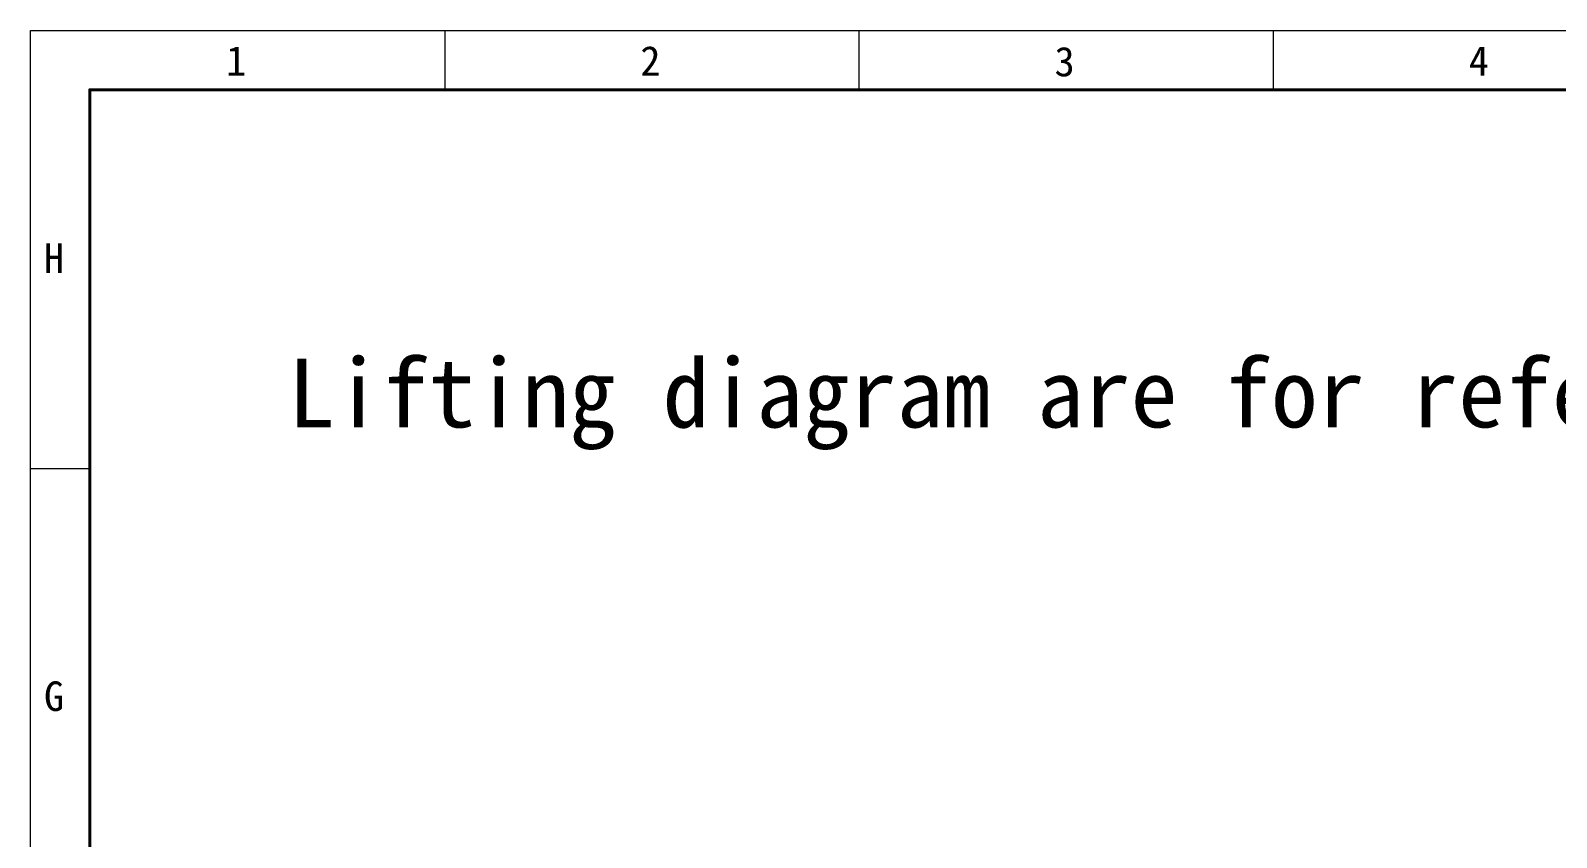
# Model space of a CAD drawing. Header units: millimetres. Extents: x 32496 to 166256, y 3504 to 23939.
# Drawn here: x 137358 to 146230, y 19249 to 23939 of the extents above; entities that cross this region are included whole.
import ezdxf
from ezdxf.enums import TextEntityAlignment as Align

# ---------------------------------------------------------------- set-up
doc = ezdxf.new("R2010")
doc.units = ezdxf.units.MM
doc.layers.get('0').update_dxf_attribs({"lineweight": 35})
doc.layers.add('FORM', color=7, linetype='Continuous', lineweight=18)
doc.styles.add('GB', font='simsun.ttc')
doc.styles.add('KEHUA', font='仿宋_GB2312.ttf')

# ---------------------------------------------------------------- blocks, each defined once
blk = doc.blocks.new('KH01-M017S_1_46')
at = {"layer": 'FORM', "color": 4}
for p, q in [((35, 297), (35, 292)), ((70, 297), (70, 292)), ((105, 297), (105, 292)), ((0, 260), (5, 260))]:
    blk.add_line(p, q, dxfattribs=at)
at = {"layer": 'FORM', "color": 6}
blk.add_lwpolyline([(0, 297), (420, 297), (420, 0), (0, 0)], close=True, dxfattribs=at)
at = {"layer": 'FORM', "color": 8, "lineweight": 40}
blk.add_lwpolyline([(5, 5), (415, 5), (415, 292), (5, 292)], close=True, dxfattribs=at)
at = {"layer": 'FORM', "color": 4, "style": 'KEHUA'}
for s, p in [('1', (16.53, 293.19)), ('2', (51.53, 293.19)), ('3', (86.53, 293.13)), ('4', (121.53, 293.19)), ('H', (1.14, 276.52)), ('G', (1.14, 239.52))]:
    blk.add_text(s, height=2.5, dxfattribs=at).set_placement(p)
for tag, p in [('设计者', (369.07, 43.93)), ('工程名称', (299.91, 37.59)), ('审核者', (369.07, 37.93)), ('标准化', (369.07, 31.93)), ('批准者', (369.07, 25.93))]:
    blk.add_attdef(tag, text='', height=2.5, dxfattribs=at).set_placement(p, align=Align.MIDDLE_LEFT)
for tag, p in [('图纸名称', (299.91, 30.82)), ('产品型号', (299.91, 24.82)), ('版本', (299.91, 18.64)), ('页码', (299.91, 12.64))]:
    blk.add_attdef(tag, p, '', height=2.5, dxfattribs=at)

msp = doc.modelspace()

# ---------------------------------------------------------------- block references
at = {"xscale": 68.80575516545142, "yscale": 68.80575516545137, "zscale": 68.80575516545137}
msp.add_blockref('KH01-M017S_1_46', (137357.763, 3504.033), dxfattribs=at)

# ---------------------------------------------------------------- texts
at = {"color": 2, "lineweight": 15, "insert": (138855.924, 22032.947), "char_height": 400, "width": 12227.03329, "attachment_point": 1, "style": 'GB'}
msp.add_mtext('{\\fFangSong_GB2312|b0|i0|c134|p49;Lifting diagram are for reference only!}', dxfattribs=at)

doc.saveas('drawing.dxf')
